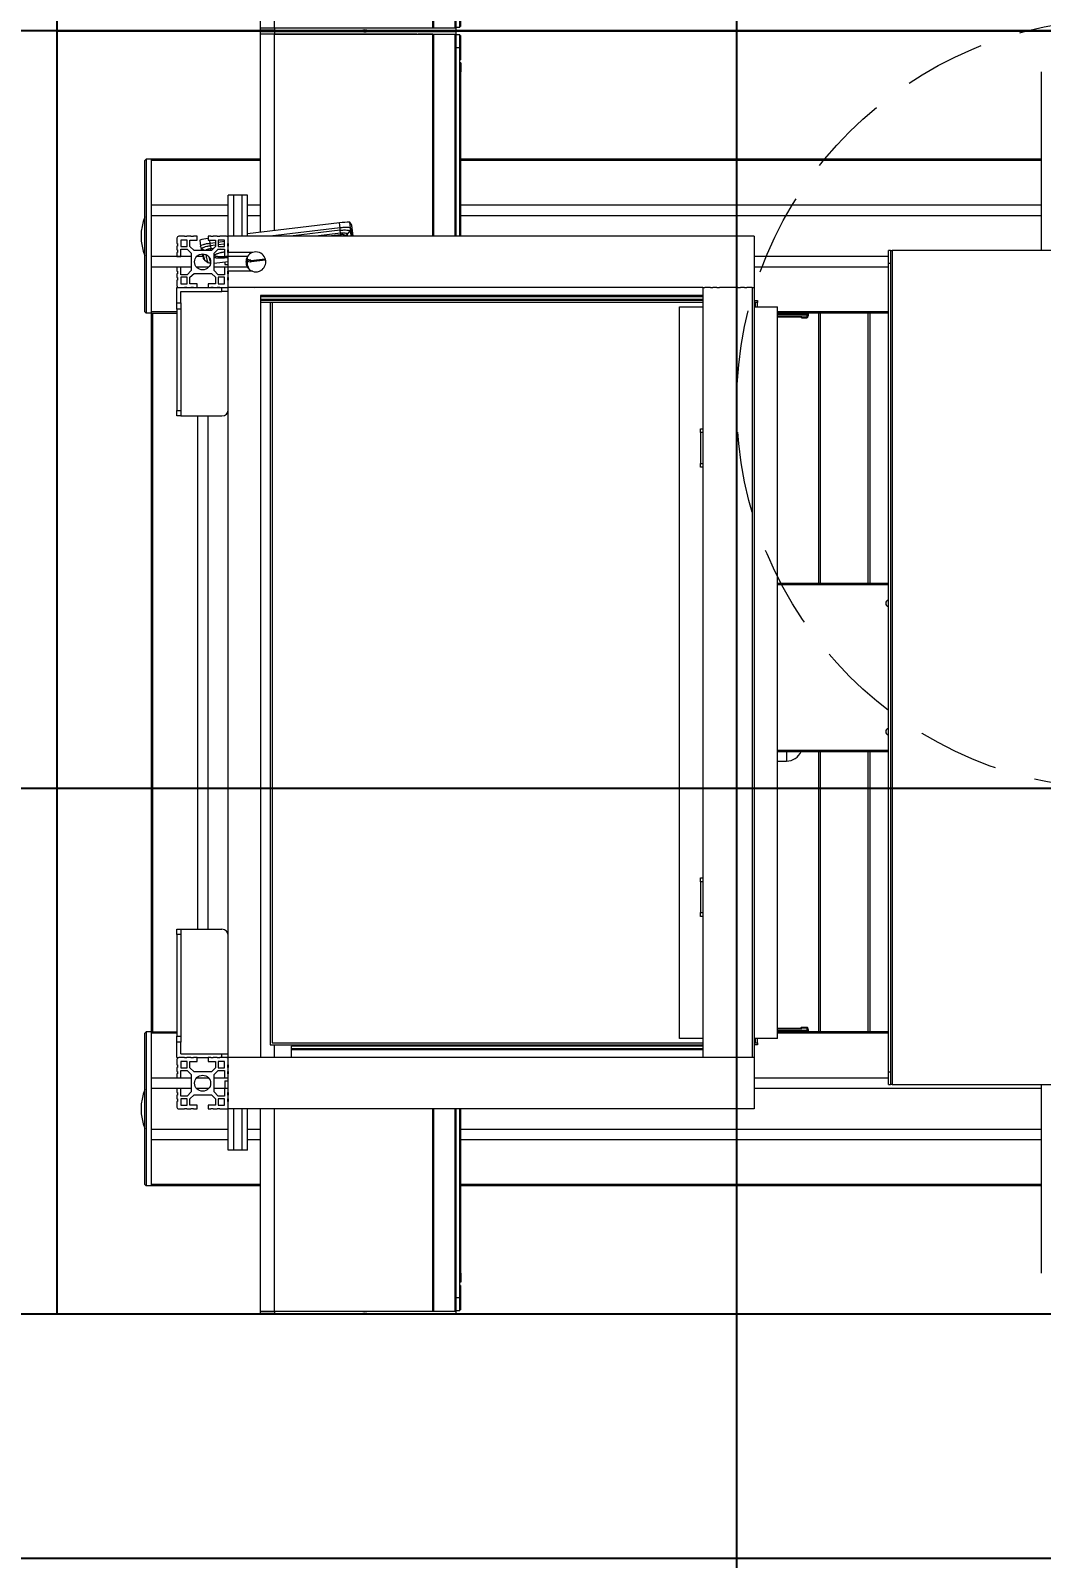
# Model space of a CAD drawing. Header units: centimetres. Extents: x 405564 to 502064, y 46284 to 60634.
# Drawn here: x 456884.7 to 456963.5, y 53602.5 to 53721.6 of the extents above; entities that cross this region are included whole.
import ezdxf
from ezdxf import colors
from ezdxf.entities.mleader import LeaderData, LeaderLine
from ezdxf.enums import TextEntityAlignment as Align
from ezdxf.math import Vec2, Vec3
from ezdxf.xclip import XClip

# ---------------------------------------------------------------- set-up
doc = ezdxf.new("R2010")
doc.units = ezdxf.units.CM
doc.header["$XCLIPFRAME"] = 0
doc.linetypes.add('3+1_3b$0$DASHED', pattern=[0.25, 0.125, -0.125])
doc.linetypes.add('HIDDEN', pattern=[9.525, 6.35, -3.175])
for name, color, linetype in [('---___EB_draft03_cihazlar', 8, 'Continuous'), ('0-KRCN-ASMATAVAN-130426', 8, 'Continuous'), ('AS_DUV', 8, 'Continuous'), ('AS_PYZ_BINA', 8, 'Continuous')]:
    doc.layers.add(name, color=color, linetype=linetype)
for name, color, linetype, lineweight in [('0-KRCN-AYDINLATMA-130426', 8, 'Continuous', 9), ('0-KRCN-MİMARİ-220526', 8, 'Continuous', 9), ('OL_Ic', 8, 'Continuous', 9)]:
    doc.layers.add(name, color=color, linetype=linetype, lineweight=lineweight)
doc.styles.add('2', font='arial.ttf', dxfattribs={"width": 0.9, "height": 200})
doc.styles.add('Normal_ITL', font='swissi.ttf')

# ---------------------------------------------------------------- blocks, each defined once
blk = doc.blocks.new('AST-OD-KD')
at = {"layer": '0-KRCN-AYDINLATMA-130426'}
for p, q in [((0, 5), (-4.33, -2.5)), ((4.33, -2.5), (0, 5)), ((4.33, -2.5), (-4.33, -2.5))]:
    blk.add_line(p, q, dxfattribs=at)
at = {"layer": '0-KRCN-AYDINLATMA-130426', "linetype": 'HIDDEN'}
blk.add_circle((0, 0), 30, dxfattribs=at)
at = {"layer": '0-KRCN-AYDINLATMA-130426'}
blk.add_circle((0, 0), 5, dxfattribs=at)
at = {"layer": '0-KRCN-AYDINLATMA-130426', "style": '2'}
blk.add_text('D', height=3.36, dxfattribs=at).set_placement((0, 0), align=Align.MIDDLE_CENTER)
blk = doc.blocks.new('G$C27E741DA')
at = {"layer": '0-KRCN-AYDINLATMA-130426'}
blk.add_blockref('AST-OD-KD', (18905.67, 6558.46), dxfattribs=at)
blk = doc.blocks.new('THTWorkStation1M')
at = {"layer": '---___EB_draft03_cihazlar', "linetype": 'Continuous', "lineweight": 15}
for p, q in [((273890.85, -40093.44), (273890.85, -40093.42)), ((273890.85, -40093.42), (273891.95, -40093.42)), ((273890.85, -40093.62), (273890.85, -40093.44)), ((273891.95, -40093.42), (273891.95, -40093.62)), ((273891.95, -40093.42), (273898.8, -40093.42)), ((273899.21, -40093.42), (273898.8, -40093.42)), ((273899.2, -40093.42), (273906.1, -40093.42)), ((273906.1, -40093.42), (273906.1, -40093.62)), ((273891.95, -40093.62), (273890.85, -40093.62)), ((273890.85, -40109.07), (273890.85, -40093.62)), ((273891.95, -40093.62), (273906.1, -40093.62)), ((273903.06, -40093.62), (273891.95, -40093.62)), ((273891.95, -40108.93), (273891.95, -40093.62)), ((273904.3, -40093.62), (273903.14, -40093.62)), ((273904.3, -40109.37), (273904.3, -40093.62)), ((273904.35, -40093.62), (273906, -40093.62)), ((273904.35, -40093.62), (273904.35, -40109.37)), ((273906, -40093.62), (273906, -40109.37)), ((273906.1, -40093.67), (273906.1, -40093.62)), ((273906.1, -40093.62), (273906.1, -40109.37)), ((273906.39, -40093.67), (273906.1, -40093.67)), ((273906.1, -40094.67), (273906.39, -40094.67)), ((273906.39, -40094.67), (273906.39, -40093.67)), ((273906.44, -40093.72), (273906.39, -40093.72)), ((273906.39, -40109.37), (273906.39, -40094.67)), ((273906.44, -40093.72), (273906.44, -40095.62)), ((273906.39, -40095.62), (273906.44, -40095.62)), ((273906.47, -40095.87), (273906.39, -40095.87)), ((273906.47, -40095.87), (273906.47, -40096.57)), ((273906.42, -40096.33), (273906.39, -40096.33)), ((273906.42, -40096.57), (273906.42, -40096.33)), ((273906.42, -40109.37), (273906.42, -40096.57)), ((273906.47, -40096.57), (273906.42, -40096.57)), ((273906.47, -40109.37), (273906.47, -40096.57)), ((273951.73, -40096.57), (273951.73, -40110.47)), ((273881.85, -40103.47), (273881.95, -40103.37)), ((273881.85, -40115.27), (273881.85, -40103.47)), ((273881.95, -40103.37), (273881.95, -40115.37)), ((273882.35, -40103.37), (273881.95, -40103.37)), ((273882.35, -40103.37), (273882.35, -40115.37)), ((273890.85, -40103.37), (273882.35, -40103.37)), ((273882.35, -40103.47), (273882.35, -40106.96)), ((273890.85, -40103.47), (273882.35, -40103.47)), ((273951.73, -40103.37), (273906.47, -40103.37)), ((273951.73, -40103.47), (273906.47, -40103.47)), ((273888.78, -40106.17), (273888.35, -40106.17)), ((273888.35, -40109.37), (273888.35, -40106.17)), ((273888.78, -40109.37), (273888.78, -40106.17)), ((273889.43, -40106.17), (273888.78, -40106.17)), ((273889.43, -40109.37), (273889.43, -40106.17)), ((273889.85, -40106.17), (273889.43, -40106.17)), ((273889.85, -40109.37), (273889.85, -40106.17)), ((273888.35, -40106.96), (273882.35, -40106.96)), ((273890.85, -40106.96), (273889.85, -40106.96)), ((273951.73, -40106.96), (273906.47, -40106.96)), ((273888.35, -40107.78), (273882.35, -40107.78)), ((273882.35, -40107.78), (273882.35, -40110.96)), ((273890.85, -40107.78), (273889.85, -40107.78)), ((273897.01, -40108.33), (273889.85, -40109.19)), ((273897.06, -40108.72), (273891.62, -40109.37)), ((273897.08, -40108.9), (273893.19, -40109.37)), ((273897.06, -40108.72), (273897.01, -40108.33)), ((273897.11, -40109.13), (273897.08, -40108.9)), ((273897.83, -40108.96), (273897.63, -40109.2)), ((273897.89, -40108.74), (273897.83, -40108.28)), ((273897.97, -40108.5), (273897.83, -40108.28)), ((273897.89, -40108.74), (273897.89, -40108.74)), ((273897.97, -40108.5), (273897.97, -40108.5)), ((273898.07, -40109.37), (273897.97, -40108.5)), ((273898.08, -40109.37), (273897.97, -40108.5)), ((273951.73, -40107.78), (273906.47, -40107.78)), ((273884.35, -40109.52), (273884.35, -40109.94)), ((273884.35, -40109.94), (273884.38, -40109.94)), ((273884.35, -40110.14), (273884.35, -40110.44)), ((273884.38, -40110.14), (273884.35, -40110.14)), ((273884.38, -40109.94), (273884.38, -40110.14)), ((273884.93, -40109.37), (273884.5, -40109.37)), ((273884.65, -40109.67), (273884.65, -40110.17)), ((273885.15, -40109.67), (273884.65, -40109.67)), ((273884.93, -40109.4), (273884.93, -40109.37)), ((273885.13, -40109.4), (273884.93, -40109.4)), ((273885.13, -40109.37), (273885.13, -40109.4)), ((273885.43, -40109.37), (273885.13, -40109.37)), ((273885.15, -40110.17), (273885.15, -40109.67)), ((273885.35, -40109.67), (273885.93, -40109.67)), ((273885.35, -40110.17), (273885.35, -40109.67)), ((273885.43, -40109.4), (273885.43, -40109.37)), ((273885.63, -40109.4), (273885.43, -40109.4)), ((273885.63, -40109.37), (273885.63, -40109.4)), ((273885.93, -40109.37), (273885.63, -40109.37)), ((273885.93, -40109.67), (273885.93, -40109.37)), ((273886.12, -40109.67), (273886.18, -40110.14)), ((273886.2, -40110.12), (273886.18, -40110.14)), ((273886.18, -40110.12), (273886.19, -40110.19)), ((273886.18, -40110.14), (273886.19, -40110.19)), ((273886.18, -40110.14), (273886.25, -40110.47)), ((273886.19, -40110.18), (273886.18, -40110.14)), ((273886.18, -40110.14), (273886.18, -40110.14)), ((273886.78, -40109.37), (273886.78, -40109.67)), ((273886.98, -40109.37), (273886.78, -40109.37)), ((273886.78, -40109.67), (273887.35, -40109.67)), ((273886.93, -40109.93), (273886.9, -40109.67)), ((273887.35, -40109.88), (273886.93, -40109.93)), ((273887.35, -40110.06), (273886.96, -40110.11)), ((273886.96, -40110.11), (273886.99, -40110.34)), ((273886.98, -40109.4), (273886.98, -40109.37)), ((273887.18, -40109.4), (273886.98, -40109.4)), ((273887.18, -40109.37), (273887.18, -40109.4)), ((273887.48, -40109.37), (273887.18, -40109.37)), ((273887.35, -40109.67), (273887.35, -40110.17)), ((273887.48, -40109.4), (273887.48, -40109.37)), ((273887.68, -40109.4), (273887.48, -40109.4)), ((273888.05, -40109.67), (273887.55, -40109.67)), ((273887.55, -40109.67), (273887.55, -40110.17)), ((273888.05, -40109.79), (273887.55, -40109.85)), ((273888.05, -40109.98), (273887.55, -40110.04)), ((273887.68, -40109.37), (273887.68, -40109.4)), ((273888.2, -40109.37), (273887.68, -40109.37)), ((273888.05, -40110.17), (273888.05, -40109.67)), ((273888.35, -40109.36), (273888.25, -40109.38)), ((273888.32, -40109.94), (273888.35, -40109.94)), ((273888.32, -40110.14), (273888.32, -40109.94)), ((273888.35, -40109.95), (273888.32, -40109.95)), ((273888.35, -40110.14), (273888.32, -40110.14)), ((273929.35, -40109.37), (273888.35, -40109.37)), ((273888.35, -40109.52), (273888.35, -40109.37)), ((273888.35, -40109.94), (273888.35, -40109.52)), ((273888.35, -40109.94), (273888.35, -40110.14)), ((273888.35, -40110.44), (273888.35, -40110.14)), ((273897.11, -40109.13), (273895.17, -40109.37)), ((273897.13, -40109.25), (273896.14, -40109.37)), ((273897.44, -40109.37), (273897.42, -40109.31)), ((273897.66, -40109.37), (273897.63, -40109.2)), ((273898.03, -40109.37), (273898.02, -40109.34)), ((273929.35, -40109.37), (273929.35, -40109.52)), ((273929.35, -40109.52), (273929.35, -40109.94)), ((273929.35, -40109.94), (273929.35, -40110.14)), ((273929.35, -40110.14), (273929.35, -40110.44)), ((273885.45, -40110.96), (273882.35, -40110.96)), ((273884.35, -40110.44), (273884.38, -40110.44)), ((273884.35, -40110.64), (273884.35, -40110.94)), ((273884.38, -40110.64), (273884.35, -40110.64)), ((273884.35, -40110.94), (273884.65, -40110.94)), ((273884.38, -40110.44), (273884.38, -40110.64)), ((273884.65, -40110.17), (273885.15, -40110.17)), ((273884.65, -40110.37), (273885.15, -40110.37)), ((273884.65, -40110.94), (273884.65, -40110.37)), ((273885.15, -40110.37), (273885.45, -40110.69)), ((273885.68, -40110.47), (273885.35, -40110.17)), ((273885.45, -40110.69), (273885.45, -40112.04)), ((273887.03, -40110.47), (273885.68, -40110.47)), ((273886.37, -40110.96), (273885.89, -40110.96)), ((273886.18, -40110.18), (273886.19, -40110.19)), ((273886.46, -40110.47), (273886.29, -40110.34)), ((273886.29, -40110.34), (273886.32, -40110.47)), ((273886.41, -40111.08), (273886.42, -40111.11)), ((273886.5, -40111.22), (273886.5, -40111.22)), ((273886.5, -40111.22), (273886.75, -40111.41)), ((273886.54, -40111.23), (273886.5, -40111.22)), ((273886.53, -40111.23), (273886.77, -40111.42)), ((273887.01, -40110.46), (273886.95, -40110.47)), ((273887.18, -40110.32), (273886.99, -40110.34)), ((273887.04, -40110.45), (273887.01, -40110.46)), ((273887.35, -40110.17), (273887.03, -40110.47)), ((273887.25, -40110.69), (273887.55, -40110.37)), ((273887.25, -40112.04), (273887.25, -40110.69)), ((273887.25, -40110.84), (273887.25, -40110.83)), ((273887.26, -40111.47), (273888.35, -40111.34)), ((273887.26, -40111.47), (273888.35, -40111.34)), ((273887.77, -40110.37), (273887.52, -40110.4)), ((273887.55, -40110.17), (273888.05, -40110.17)), ((273887.55, -40110.37), (273888.05, -40110.37)), ((273888.05, -40110.37), (273888.05, -40110.94)), ((273888.05, -40110.94), (273888.35, -40110.94)), ((273888.31, -40110.56), (273888.35, -40110.56)), ((273888.32, -40110.44), (273888.35, -40110.44)), ((273888.32, -40110.64), (273888.32, -40110.44)), ((273888.32, -40110.55), (273888.35, -40110.55)), ((273888.35, -40110.64), (273888.32, -40110.64)), ((273888.35, -40110.44), (273888.35, -40110.64)), ((273890.23, -40110.64), (273888.35, -40110.64)), ((273888.35, -40110.94), (273888.35, -40110.64)), ((273889.85, -40110.94), (273888.35, -40110.94)), ((273888.35, -40111.79), (273888.35, -40110.94)), ((273889.85, -40111.79), (273889.85, -40110.95)), ((273890.11, -40111.25), (273891.23, -40111.12)), ((273890.11, -40111.24), (273890.11, -40111.25)), ((273891.26, -40111.24), (273890.13, -40111.37)), ((273929.35, -40110.44), (273929.35, -40110.64)), ((273929.35, -40110.64), (273929.35, -40110.94)), ((273929.35, -40110.94), (273929.35, -40111.79)), ((273939.81, -40110.96), (273929.35, -40110.96)), ((273939.96, -40110.47), (273939.81, -40110.47)), ((273939.81, -40111.47), (273939.81, -40110.47)), ((273939.96, -40110.47), (273939.96, -40111.47)), ((273939.96, -40110.47), (273940.11, -40110.47)), ((273940.11, -40110.47), (273940.11, -40175.47)), ((273961.61, -40110.47), (273940.11, -40110.47)), ((273885.45, -40111.78), (273882.35, -40111.78)), ((273882.35, -40111.78), (273882.35, -40115.27)), ((273884.35, -40111.79), (273884.35, -40112.09)), ((273884.65, -40111.79), (273884.35, -40111.79)), ((273884.35, -40112.09), (273884.38, -40112.09)), ((273884.35, -40112.29), (273884.35, -40112.59)), ((273884.38, -40112.29), (273884.35, -40112.29)), ((273884.38, -40112.09), (273884.38, -40112.29)), ((273884.65, -40112.37), (273884.65, -40111.79)), ((273885.15, -40112.37), (273884.65, -40112.37)), ((273885.45, -40112.04), (273885.15, -40112.37)), ((273885.35, -40112.57), (273885.68, -40112.27)), ((273885.68, -40112.27), (273887.03, -40112.27)), ((273886.81, -40111.78), (273885.89, -40111.78)), ((273886.75, -40111.41), (273886.77, -40111.42)), ((273887.03, -40112.27), (273887.35, -40112.57)), ((273888.35, -40111.78), (273887.25, -40111.78)), ((273887.55, -40112.37), (273887.25, -40112.04)), ((273887.26, -40111.47), (273887.26, -40111.47)), ((273888.05, -40112.37), (273887.55, -40112.37)), ((273888.05, -40111.79), (273888.05, -40112.37)), ((273888.35, -40111.79), (273888.05, -40111.79)), ((273888.07, -40111.38), (273888.07, -40111.56)), ((273888.07, -40111.56), (273888.35, -40111.56)), ((273888.32, -40112.09), (273888.35, -40112.09)), ((273888.32, -40112.29), (273888.32, -40112.09)), ((273888.35, -40112.29), (273888.32, -40112.29)), ((273889.85, -40111.79), (273888.35, -40111.79)), ((273888.35, -40112.09), (273888.35, -40111.79)), ((273890.23, -40112.09), (273888.35, -40112.09)), ((273888.35, -40112.09), (273888.35, -40112.29)), ((273888.35, -40112.59), (273888.35, -40112.29)), ((273889.85, -40111.64), (273889.96, -40111.92)), ((273890.92, -40112.02), (273890.89, -40112.06)), ((273939.81, -40111.78), (273929.35, -40111.78)), ((273929.35, -40111.79), (273929.35, -40112.09)), ((273929.35, -40112.09), (273929.35, -40112.29)), ((273929.35, -40112.29), (273929.35, -40112.59)), ((273939.81, -40111.47), (273939.96, -40111.47)), ((273939.81, -40174.47), (273939.81, -40111.47)), ((273939.96, -40111.47), (273939.96, -40174.47)), ((273884.35, -40112.59), (273884.38, -40112.59)), ((273884.35, -40112.79), (273884.35, -40113.22)), ((273884.38, -40112.79), (273884.35, -40112.79)), ((273884.35, -40113.37), (273884.5, -40113.37)), ((273884.35, -40114.55), (273884.35, -40113.37)), ((273884.38, -40112.59), (273884.38, -40112.79)), ((273884.5, -40113.37), (273884.93, -40113.37)), ((273884.65, -40112.57), (273884.65, -40113.07)), ((273885.15, -40112.57), (273884.65, -40112.57)), ((273884.65, -40113.07), (273885.15, -40113.07)), ((273884.65, -40114.55), (273884.65, -40113.67)), ((273884.65, -40113.67), (273887.85, -40113.67)), ((273884.93, -40113.34), (273885.13, -40113.34)), ((273884.93, -40113.37), (273884.93, -40113.34)), ((273884.93, -40113.37), (273885.13, -40113.37)), ((273885.13, -40113.34), (273885.13, -40113.37)), ((273885.13, -40113.37), (273885.43, -40113.37)), ((273885.15, -40113.07), (273885.15, -40112.57)), ((273885.35, -40113.07), (273885.35, -40112.57)), ((273885.93, -40113.07), (273885.35, -40113.07)), ((273885.43, -40113.34), (273885.63, -40113.34)), ((273885.43, -40113.37), (273885.43, -40113.34)), ((273885.43, -40113.37), (273885.63, -40113.37)), ((273885.63, -40113.34), (273885.63, -40113.37)), ((273885.63, -40113.37), (273885.93, -40113.37)), ((273885.93, -40113.37), (273885.93, -40113.07)), ((273885.93, -40113.37), (273886.78, -40113.37)), ((273886.78, -40113.07), (273886.78, -40113.37)), ((273887.35, -40113.07), (273886.78, -40113.07)), ((273886.78, -40113.37), (273886.98, -40113.37)), ((273886.98, -40113.34), (273887.18, -40113.34)), ((273886.98, -40113.37), (273886.98, -40113.34)), ((273886.98, -40113.37), (273887.18, -40113.37)), ((273887.18, -40113.34), (273887.18, -40113.37)), ((273887.18, -40113.37), (273887.48, -40113.37)), ((273887.35, -40112.57), (273887.35, -40113.07)), ((273887.48, -40113.34), (273887.68, -40113.34)), ((273887.48, -40113.37), (273887.48, -40113.34)), ((273887.48, -40113.37), (273887.68, -40113.37)), ((273887.55, -40112.57), (273887.55, -40113.07)), ((273888.05, -40112.57), (273887.55, -40112.57)), ((273887.55, -40113.07), (273888.05, -40113.07)), ((273887.68, -40113.34), (273887.68, -40113.37)), ((273887.68, -40113.37), (273888.2, -40113.37)), ((273887.85, -40113.67), (273887.85, -40113.37)), ((273888.35, -40113.67), (273887.85, -40113.67)), ((273888.05, -40113.07), (273888.05, -40112.57)), ((273888.2, -40113.37), (273888.35, -40113.37)), ((273888.32, -40112.59), (273888.35, -40112.59)), ((273888.32, -40112.79), (273888.32, -40112.59)), ((273888.35, -40112.79), (273888.32, -40112.79)), ((273888.35, -40112.59), (273888.35, -40112.79)), ((273888.35, -40113.22), (273888.35, -40112.79)), ((273888.35, -40113.37), (273888.35, -40113.22)), ((273925.35, -40113.37), (273888.35, -40113.37)), ((273888.35, -40173.37), (273888.35, -40113.37)), ((273890.38, -40113.37), (273890.39, -40113.38)), ((273925.35, -40113.37), (273925.35, -40173.37)), ((273925.35, -40113.37), (273925.5, -40113.37)), ((273925.93, -40113.37), (273925.5, -40113.37)), ((273925.93, -40113.37), (273926.13, -40113.37)), ((273926.43, -40113.37), (273926.13, -40113.37)), ((273926.43, -40113.37), (273926.63, -40113.37)), ((273926.93, -40113.37), (273926.63, -40113.37)), ((273927.78, -40113.37), (273926.93, -40113.37)), ((273928.08, -40113.37), (273927.78, -40113.37)), ((273928.08, -40113.37), (273928.28, -40113.37)), ((273928.58, -40113.37), (273928.28, -40113.37)), ((273928.58, -40113.37), (273928.78, -40113.37)), ((273929.2, -40113.37), (273928.78, -40113.37)), ((273929.2, -40113.37), (273929.2, -40173.37)), ((273929.2, -40113.37), (273929.35, -40113.37)), ((273929.35, -40112.59), (273929.35, -40112.79)), ((273929.35, -40112.79), (273929.35, -40113.22)), ((273929.35, -40113.22), (273929.35, -40113.37)), ((273929.35, -40113.37), (273929.35, -40173.37)), ((273884.35, -40114.55), (273884.65, -40114.55)), ((273884.35, -40115.04), (273884.35, -40114.55)), ((273884.65, -40114.55), (273884.65, -40115.04)), ((273925.35, -40113.99), (273890.85, -40113.99)), ((273925.35, -40114.08), (273890.85, -40114.08)), ((273890.85, -40114.27), (273925.35, -40114.27)), ((273890.85, -40114.3), (273925.35, -40114.3)), ((273890.85, -40114.32), (273925.35, -40114.32)), ((273925.35, -40114.37), (273890.85, -40114.37)), ((273925.35, -40114.52), (273890.85, -40114.52)), ((273891.61, -40114.52), (273891.61, -40172.37)), ((273891.76, -40114.52), (273891.76, -40172.22)), ((273903.06, -40114.37), (273903.06, -40114.32)), ((273903.1, -40114.37), (273903.1, -40114.32)), ((273903.14, -40114.37), (273903.14, -40114.32)), ((273904.3, -40114.37), (273904.3, -40114.32)), ((273904.35, -40114.32), (273904.35, -40114.37)), ((273906, -40114.32), (273906, -40114.37)), ((273906.1, -40114.32), (273906.1, -40114.37)), ((273906.39, -40114.37), (273906.39, -40114.32)), ((273906.42, -40114.37), (273906.42, -40114.32)), ((273906.47, -40114.37), (273906.47, -40114.32)), ((273923.53, -40171.87), (273923.53, -40114.87)), ((273923.53, -40114.87), (273925.35, -40114.87)), ((273929.35, -40114.37), (273929.61, -40114.37)), ((273929.61, -40114.52), (273929.35, -40114.52)), ((273929.35, -40114.87), (273931.17, -40114.87)), ((273929.46, -40114.87), (273929.46, -40114.52)), ((273929.61, -40114.37), (273929.61, -40114.52)), ((273929.61, -40114.87), (273929.61, -40114.52)), ((273931.17, -40171.87), (273931.17, -40114.87)), ((273881.95, -40115.37), (273881.85, -40115.27)), ((273882.35, -40115.37), (273881.95, -40115.37)), ((273884.35, -40115.27), (273882.35, -40115.27)), ((273882.35, -40115.37), (273882.35, -40171.37)), ((273882.35, -40115.37), (273882.45, -40115.37)), ((273882.45, -40115.37), (273882.45, -40171.37)), ((273882.45, -40115.37), (273884.35, -40115.37)), ((273884.65, -40115.04), (273884.35, -40115.04)), ((273884.35, -40115.04), (273884.35, -40122.95)), ((273884.65, -40115.04), (273884.65, -40122.95)), ((273939.81, -40115.27), (273931.17, -40115.27)), ((273939.81, -40115.37), (273931.17, -40115.37)), ((273931.17, -40115.39), (273933.55, -40115.39)), ((273931.17, -40115.49), (273933.45, -40115.49)), ((273933.05, -40115.64), (273931.17, -40115.64)), ((273931.17, -40115.64), (273933.04, -40115.64)), ((273933.05, -40115.66), (273933.05, -40115.64)), ((273933.05, -40115.66), (273933.45, -40115.66)), ((273933.05, -40115.72), (273933.05, -40115.66)), ((273933.05, -40115.72), (273933.05, -40115.72)), ((273933.05, -40115.72), (273933.45, -40115.72)), ((273933.45, -40115.49), (273933.45, -40115.66)), ((273933.45, -40115.66), (273933.45, -40115.72)), ((273933.55, -40115.37), (273933.55, -40115.38)), ((273933.55, -40115.38), (273933.55, -40115.56)), ((273934.35, -40115.37), (273934.35, -40136.42)), ((273934.5, -40115.37), (273934.5, -40136.42)), ((273938.2, -40115.37), (273938.2, -40136.42)), ((273938.35, -40115.37), (273938.35, -40136.42)), ((273884.35, -40122.95), (273884.65, -40122.95)), ((273884.35, -40123.37), (273884.35, -40122.95)), ((273884.65, -40122.95), (273884.65, -40123.37)), ((273884.65, -40123.37), (273884.35, -40123.37)), ((273884.65, -40123.37), (273887.85, -40123.37)), ((273885.94, -40123.37), (273885.94, -40163.37)), ((273886.76, -40123.37), (273886.76, -40163.37)), ((273925.15, -40124.37), (273925.35, -40124.37)), ((273925.15, -40124.67), (273925.15, -40124.37)), ((273925.15, -40124.67), (273925.15, -40127.07)), ((273925.35, -40124.67), (273925.15, -40124.67)), ((273925.15, -40127.07), (273925.35, -40127.07)), ((273925.15, -40127.37), (273925.15, -40127.07)), ((273925.35, -40127.37), (273925.15, -40127.37)), ((273939.81, -40136.42), (273931.17, -40136.42)), ((273939.81, -40136.52), (273931.17, -40136.52)), ((273931.17, -40149.42), (273939.81, -40149.42)), ((273931.17, -40149.52), (273939.81, -40149.52)), ((273931.17, -40150.27), (273931.86, -40150.27)), ((273931.86, -40149.52), (273931.86, -40150.27)), ((273934.35, -40149.52), (273934.35, -40171.37)), ((273934.5, -40149.52), (273934.5, -40171.37)), ((273938.2, -40149.52), (273938.2, -40171.37)), ((273938.35, -40149.52), (273938.35, -40171.37)), ((273925.15, -40159.37), (273925.35, -40159.37)), ((273925.15, -40159.67), (273925.15, -40159.37)), ((273925.35, -40159.67), (273925.15, -40159.67)), ((273925.15, -40159.67), (273925.15, -40162.07)), ((273925.15, -40162.07), (273925.35, -40162.07)), ((273925.15, -40162.37), (273925.15, -40162.07)), ((273925.35, -40162.37), (273925.15, -40162.37)), ((273884.35, -40163.37), (273884.65, -40163.37)), ((273884.35, -40163.79), (273884.35, -40163.37)), ((273884.65, -40163.37), (273884.65, -40163.79)), ((273884.65, -40163.37), (273887.85, -40163.37)), ((273884.65, -40163.79), (273884.35, -40163.79)), ((273884.35, -40163.79), (273884.35, -40171.69)), ((273884.65, -40163.79), (273884.65, -40171.69)), ((273881.85, -40171.47), (273881.95, -40171.37)), ((273881.85, -40183.27), (273881.85, -40171.47)), ((273881.95, -40171.37), (273881.95, -40183.37)), ((273882.35, -40171.37), (273881.95, -40171.37)), ((273882.35, -40171.37), (273882.45, -40171.37)), ((273882.35, -40171.37), (273882.35, -40183.37)), ((273882.35, -40171.47), (273882.35, -40174.96)), ((273884.35, -40171.47), (273882.35, -40171.47)), ((273882.45, -40171.37), (273884.35, -40171.37)), ((273884.35, -40172.18), (273884.35, -40171.69)), ((273884.35, -40171.69), (273884.65, -40171.69)), ((273884.65, -40171.69), (273884.65, -40172.18)), ((273925.35, -40171.87), (273923.53, -40171.87)), ((273931.17, -40171.87), (273929.35, -40171.87)), ((273929.46, -40172.22), (273929.46, -40171.87)), ((273929.61, -40172.22), (273929.61, -40171.87)), ((273931.17, -40171.09), (273933.05, -40171.09)), ((273933.04, -40171.09), (273931.17, -40171.09)), ((273933.45, -40171.25), (273931.17, -40171.25)), ((273933.55, -40171.35), (273931.17, -40171.35)), ((273939.81, -40171.37), (273931.17, -40171.37)), ((273939.81, -40171.47), (273931.17, -40171.47)), ((273933.05, -40171.07), (273933.05, -40171.02)), ((273933.45, -40171.02), (273933.05, -40171.02)), ((273933.05, -40171.09), (273933.05, -40171.07)), ((273933.45, -40171.07), (273933.05, -40171.07)), ((273933.45, -40171.02), (273933.45, -40171.02)), ((273933.45, -40171.02), (273933.45, -40171.07)), ((273933.45, -40171.07), (273933.45, -40171.25)), ((273933.55, -40171.17), (273933.55, -40171.36)), ((273933.55, -40171.37), (273933.55, -40171.36)), ((273884.65, -40172.18), (273884.35, -40172.18)), ((273884.35, -40173.37), (273884.35, -40172.18)), ((273884.65, -40173.07), (273884.65, -40172.18)), ((273884.65, -40173.07), (273887.85, -40173.07)), ((273887.85, -40173.37), (273887.85, -40173.07)), ((273887.85, -40173.07), (273888.35, -40173.07)), ((273891.61, -40172.37), (273925.35, -40172.37)), ((273891.76, -40172.22), (273925.35, -40172.22)), ((273891.95, -40173.37), (273891.95, -40172.37)), ((273925.35, -40172.47), (273893.29, -40172.47)), ((273893.29, -40172.65), (273893.29, -40172.47)), ((273893.29, -40172.75), (273893.29, -40172.65)), ((273893.29, -40172.65), (273925.35, -40172.65)), ((273893.29, -40173.37), (273893.29, -40172.75)), ((273893.29, -40172.75), (273925.35, -40172.75)), ((273925.35, -40172.41), (273893.55, -40172.41)), ((273893.55, -40172.43), (273893.55, -40172.41)), ((273893.55, -40172.43), (273893.55, -40172.47)), ((273925.35, -40172.43), (273893.55, -40172.43)), ((273903.06, -40172.41), (273903.06, -40172.37)), ((273903.1, -40172.41), (273903.1, -40172.37)), ((273903.14, -40172.41), (273903.14, -40172.37)), ((273904.3, -40172.41), (273904.3, -40172.37)), ((273904.35, -40172.37), (273904.35, -40172.41)), ((273906, -40172.37), (273906, -40172.41)), ((273906.1, -40172.37), (273906.1, -40172.41)), ((273906.39, -40172.41), (273906.39, -40172.37)), ((273906.42, -40172.41), (273906.42, -40172.37)), ((273906.47, -40172.41), (273906.47, -40172.37)), ((273929.35, -40172.22), (273929.61, -40172.22)), ((273929.61, -40172.37), (273929.35, -40172.37)), ((273929.61, -40172.22), (273929.61, -40172.37)), ((273884.35, -40173.37), (273884.5, -40173.37)), ((273884.35, -40173.52), (273884.35, -40173.94)), ((273884.35, -40173.94), (273884.38, -40173.94)), ((273884.35, -40174.14), (273884.35, -40174.44)), ((273884.38, -40174.14), (273884.35, -40174.14)), ((273884.35, -40174.44), (273884.38, -40174.44)), ((273884.38, -40173.94), (273884.38, -40174.14)), ((273884.38, -40174.44), (273884.38, -40174.64)), ((273884.93, -40173.37), (273884.5, -40173.37)), ((273884.65, -40173.67), (273884.65, -40174.17)), ((273885.15, -40173.67), (273884.65, -40173.67)), ((273884.65, -40174.17), (273885.15, -40174.17)), ((273884.65, -40174.94), (273884.65, -40174.37)), ((273884.65, -40174.37), (273885.15, -40174.37)), ((273884.93, -40173.4), (273884.93, -40173.37)), ((273884.93, -40173.37), (273885.13, -40173.37)), ((273885.13, -40173.4), (273884.93, -40173.4)), ((273885.43, -40173.37), (273885.13, -40173.37)), ((273885.13, -40173.37), (273885.13, -40173.4)), ((273885.15, -40174.17), (273885.15, -40173.67)), ((273885.15, -40174.37), (273885.45, -40174.69)), ((273885.35, -40174.17), (273885.35, -40173.67)), ((273885.35, -40173.67), (273885.93, -40173.67)), ((273885.68, -40174.47), (273885.35, -40174.17)), ((273885.43, -40173.4), (273885.43, -40173.37)), ((273885.43, -40173.37), (273885.63, -40173.37)), ((273885.63, -40173.4), (273885.43, -40173.4)), ((273885.63, -40173.37), (273885.63, -40173.4)), ((273885.93, -40173.37), (273885.63, -40173.37)), ((273885.93, -40173.67), (273885.93, -40173.37)), ((273885.93, -40173.37), (273886.78, -40173.37)), ((273886.78, -40173.37), (273886.78, -40173.67)), ((273886.98, -40173.37), (273886.78, -40173.37)), ((273886.78, -40173.67), (273887.35, -40173.67)), ((273886.98, -40173.4), (273886.98, -40173.37)), ((273886.98, -40173.37), (273887.18, -40173.37)), ((273887.18, -40173.4), (273886.98, -40173.4)), ((273887.35, -40174.17), (273887.03, -40174.47)), ((273887.18, -40173.37), (273887.18, -40173.4)), ((273887.48, -40173.37), (273887.18, -40173.37)), ((273887.25, -40174.69), (273887.55, -40174.37)), ((273887.35, -40173.67), (273887.35, -40174.17)), ((273887.48, -40173.4), (273887.48, -40173.37)), ((273887.48, -40173.37), (273887.68, -40173.37)), ((273887.68, -40173.4), (273887.48, -40173.4)), ((273888.05, -40173.67), (273887.55, -40173.67)), ((273887.55, -40173.67), (273887.55, -40174.17)), ((273887.55, -40174.17), (273888.05, -40174.17)), ((273887.55, -40174.37), (273888.05, -40174.37)), ((273887.68, -40173.37), (273887.68, -40173.4)), ((273888.2, -40173.37), (273887.68, -40173.37)), ((273888.05, -40174.17), (273888.05, -40173.67)), ((273888.05, -40174.37), (273888.05, -40174.94)), ((273888.35, -40173.37), (273888.2, -40173.37)), ((273888.32, -40173.94), (273888.35, -40173.94)), ((273888.32, -40174.14), (273888.32, -40173.94)), ((273888.35, -40174.14), (273888.32, -40174.14)), ((273888.32, -40174.44), (273888.35, -40174.44)), ((273888.32, -40174.64), (273888.32, -40174.44)), ((273925.35, -40173.37), (273888.35, -40173.37)), ((273888.35, -40173.52), (273888.35, -40173.37)), ((273888.35, -40173.94), (273888.35, -40173.52)), ((273888.35, -40173.94), (273888.35, -40174.14)), ((273888.35, -40174.44), (273888.35, -40174.14)), ((273888.35, -40174.44), (273888.35, -40174.64)), ((273925.5, -40173.37), (273925.35, -40173.37)), ((273925.93, -40173.37), (273925.5, -40173.37)), ((273926.13, -40173.37), (273925.93, -40173.37)), ((273926.43, -40173.37), (273926.13, -40173.37)), ((273926.63, -40173.37), (273926.43, -40173.37)), ((273926.93, -40173.37), (273926.63, -40173.37)), ((273927.78, -40173.37), (273926.93, -40173.37)), ((273928.08, -40173.37), (273927.78, -40173.37)), ((273928.28, -40173.37), (273928.08, -40173.37)), ((273928.58, -40173.37), (273928.28, -40173.37)), ((273928.78, -40173.37), (273928.58, -40173.37)), ((273929.2, -40173.37), (273928.78, -40173.37)), ((273929.35, -40173.37), (273929.2, -40173.37)), ((273929.35, -40173.37), (273929.35, -40173.52)), ((273929.35, -40173.52), (273929.35, -40173.94)), ((273929.35, -40173.94), (273929.35, -40174.14)), ((273929.35, -40174.14), (273929.35, -40174.44)), ((273929.35, -40174.44), (273929.35, -40174.64)), ((273885.45, -40174.96), (273882.35, -40174.96)), ((273884.35, -40174.64), (273884.35, -40174.94)), ((273884.38, -40174.64), (273884.35, -40174.64)), ((273884.35, -40174.94), (273884.65, -40174.94)), ((273885.45, -40174.69), (273885.45, -40176.04)), ((273887.03, -40174.47), (273885.68, -40174.47)), ((273886.81, -40174.96), (273885.89, -40174.96)), ((273887.25, -40176.04), (273887.25, -40174.69)), ((273888.35, -40174.96), (273887.25, -40174.96)), ((273888.05, -40174.94), (273888.35, -40174.94)), ((273888.07, -40175.18), (273888.35, -40175.18)), ((273888.07, -40175.18), (273888.07, -40175.79)), ((273888.35, -40174.64), (273888.32, -40174.64)), ((273888.35, -40174.94), (273888.35, -40174.64)), ((273888.35, -40175.79), (273888.35, -40174.94)), ((273929.35, -40174.64), (273929.35, -40174.94)), ((273929.35, -40174.94), (273929.35, -40175.79)), ((273939.81, -40174.96), (273929.35, -40174.96)), ((273939.81, -40174.47), (273939.96, -40174.47)), ((273939.81, -40175.47), (273939.81, -40174.47)), ((273939.81, -40175.47), (273939.96, -40175.47)), ((273939.96, -40174.47), (273939.96, -40175.47)), ((273940.11, -40175.47), (273939.96, -40175.47)), ((273940.11, -40175.47), (273961.61, -40175.47)), ((273951.73, -40175.47), (273951.73, -40190.17)), ((273885.45, -40175.78), (273882.35, -40175.78)), ((273882.35, -40175.78), (273882.35, -40178.96)), ((273884.65, -40175.79), (273884.35, -40175.79)), ((273884.35, -40175.79), (273884.35, -40176.09)), ((273884.35, -40176.09), (273884.38, -40176.09)), ((273884.35, -40176.29), (273884.35, -40176.59)), ((273884.38, -40176.29), (273884.35, -40176.29)), ((273884.35, -40176.59), (273884.38, -40176.59)), ((273884.35, -40176.79), (273884.35, -40177.22)), ((273884.38, -40176.79), (273884.35, -40176.79)), ((273884.38, -40176.09), (273884.38, -40176.29)), ((273884.38, -40176.59), (273884.38, -40176.79)), ((273884.65, -40176.37), (273884.65, -40175.79)), ((273885.15, -40176.37), (273884.65, -40176.37)), ((273884.65, -40176.57), (273884.65, -40177.07)), ((273885.15, -40176.57), (273884.65, -40176.57)), ((273885.45, -40176.04), (273885.15, -40176.37)), ((273885.15, -40177.07), (273885.15, -40176.57)), ((273885.35, -40176.57), (273885.68, -40176.27)), ((273885.35, -40177.07), (273885.35, -40176.57)), ((273885.68, -40176.27), (273887.03, -40176.27)), ((273886.81, -40175.78), (273885.89, -40175.78)), ((273887.03, -40176.27), (273887.35, -40176.57)), ((273888.07, -40175.78), (273887.25, -40175.78)), ((273887.55, -40176.37), (273887.25, -40176.04)), ((273887.35, -40176.57), (273887.35, -40177.07)), ((273888.05, -40176.37), (273887.55, -40176.37)), ((273887.55, -40176.57), (273887.55, -40177.07)), ((273888.05, -40176.57), (273887.55, -40176.57)), ((273888.05, -40175.79), (273888.05, -40176.37)), ((273888.35, -40175.79), (273888.05, -40175.79)), ((273888.05, -40177.07), (273888.05, -40176.57)), ((273888.32, -40176.09), (273888.35, -40176.09)), ((273888.32, -40176.29), (273888.32, -40176.09)), ((273888.35, -40176.29), (273888.32, -40176.29)), ((273888.32, -40176.59), (273888.35, -40176.59)), ((273888.32, -40176.79), (273888.32, -40176.59)), ((273888.35, -40176.79), (273888.32, -40176.79)), ((273888.35, -40176.09), (273888.35, -40175.79)), ((273888.35, -40176.09), (273888.35, -40176.29)), ((273888.35, -40176.59), (273888.35, -40176.29)), ((273888.35, -40176.59), (273888.35, -40176.79)), ((273888.35, -40177.22), (273888.35, -40176.79)), ((273951.73, -40175.78), (273929.35, -40175.78)), ((273929.35, -40175.79), (273929.35, -40176.09)), ((273929.35, -40176.09), (273929.35, -40176.29)), ((273929.35, -40176.29), (273929.35, -40176.59)), ((273929.35, -40176.59), (273929.35, -40176.79)), ((273929.35, -40176.79), (273929.35, -40177.22)), ((273884.5, -40177.37), (273884.93, -40177.37)), ((273884.65, -40177.07), (273885.15, -40177.07)), ((273884.93, -40177.34), (273885.13, -40177.34)), ((273884.93, -40177.37), (273884.93, -40177.34)), ((273885.13, -40177.34), (273885.13, -40177.37)), ((273885.13, -40177.37), (273885.43, -40177.37)), ((273885.93, -40177.07), (273885.35, -40177.07)), ((273885.43, -40177.34), (273885.63, -40177.34)), ((273885.43, -40177.37), (273885.43, -40177.34)), ((273885.63, -40177.34), (273885.63, -40177.37)), ((273885.63, -40177.37), (273885.93, -40177.37)), ((273885.93, -40177.37), (273885.93, -40177.07)), ((273886.78, -40177.07), (273886.78, -40177.37)), ((273887.35, -40177.07), (273886.78, -40177.07)), ((273886.78, -40177.37), (273886.98, -40177.37)), ((273886.98, -40177.34), (273887.18, -40177.34)), ((273886.98, -40177.37), (273886.98, -40177.34)), ((273887.18, -40177.34), (273887.18, -40177.37)), ((273887.18, -40177.37), (273887.48, -40177.37)), ((273887.48, -40177.34), (273887.68, -40177.34)), ((273887.48, -40177.37), (273887.48, -40177.34)), ((273887.55, -40177.07), (273888.05, -40177.07)), ((273887.68, -40177.34), (273887.68, -40177.37)), ((273887.68, -40177.37), (273888.2, -40177.37)), ((273888.35, -40177.37), (273888.35, -40177.22)), ((273888.35, -40180.57), (273888.35, -40177.37)), ((273929.35, -40177.37), (273888.35, -40177.37)), ((273888.78, -40180.57), (273888.78, -40177.37)), ((273889.43, -40180.57), (273889.43, -40177.37)), ((273889.85, -40180.57), (273889.85, -40177.37)), ((273890.85, -40193.12), (273890.85, -40177.37)), ((273891.95, -40193.12), (273891.95, -40177.37)), ((273904.3, -40193.12), (273904.3, -40177.37)), ((273904.35, -40177.37), (273904.35, -40193.12)), ((273906, -40177.37), (273906, -40193.12)), ((273906.1, -40177.37), (273906.1, -40193.12)), ((273906.39, -40192.07), (273906.39, -40177.37)), ((273906.42, -40190.17), (273906.42, -40177.37)), ((273906.47, -40190.17), (273906.47, -40177.37)), ((273929.35, -40177.22), (273929.35, -40177.37)), ((273888.35, -40178.96), (273882.35, -40178.96)), ((273890.85, -40178.96), (273889.85, -40178.96)), ((273951.73, -40178.96), (273906.47, -40178.96)), ((273888.35, -40179.78), (273882.35, -40179.78)), ((273882.35, -40179.78), (273882.35, -40183.27)), ((273890.85, -40179.78), (273889.85, -40179.78)), ((273951.73, -40179.78), (273906.47, -40179.78)), ((273888.78, -40180.57), (273888.35, -40180.57)), ((273889.43, -40180.57), (273888.78, -40180.57)), ((273889.85, -40180.57), (273889.43, -40180.57)), ((273881.95, -40183.37), (273881.85, -40183.27)), ((273882.35, -40183.37), (273881.95, -40183.37)), ((273890.85, -40183.27), (273882.35, -40183.27)), ((273890.85, -40183.37), (273882.35, -40183.37)), ((273951.73, -40183.27), (273906.47, -40183.27)), ((273951.73, -40183.37), (273906.47, -40183.37)), ((273906.39, -40190.4), (273906.42, -40190.4)), ((273906.47, -40190.87), (273906.39, -40190.87)), ((273906.42, -40190.4), (273906.42, -40190.17)), ((273906.47, -40190.17), (273906.42, -40190.17)), ((273906.47, -40190.17), (273906.47, -40190.87)), ((273906.1, -40192.07), (273906.39, -40192.07)), ((273906.44, -40191.12), (273906.39, -40191.12)), ((273906.39, -40193.07), (273906.39, -40192.07)), ((273906.44, -40191.12), (273906.44, -40191.25)), ((273906.44, -40191.25), (273906.44, -40193.02)), ((273890.85, -40193.3), (273890.85, -40193.12)), ((273890.85, -40193.12), (273891.95, -40193.12)), ((273890.85, -40193.32), (273890.85, -40193.3)), ((273891.95, -40193.32), (273890.85, -40193.32)), ((273891.95, -40193.12), (273891.95, -40193.32)), ((273891.95, -40193.12), (273906.1, -40193.12)), ((273891.95, -40193.12), (273903.06, -40193.12)), ((273891.95, -40193.32), (273898.8, -40193.32)), ((273898.8, -40193.32), (273899.2, -40193.32)), ((273899.2, -40193.32), (273906.1, -40193.32)), ((273903.14, -40193.12), (273904.3, -40193.12)), ((273904.35, -40193.12), (273906, -40193.12)), ((273906.1, -40193.12), (273906.1, -40193.07)), ((273906.1, -40193.07), (273906.39, -40193.07)), ((273906.1, -40193.12), (273906.1, -40193.32)), ((273906.39, -40193.02), (273906.44, -40193.02))]:
    blk.add_line(p, q, dxfattribs=at)
at = {"layer": '---___EB_draft03_cihazlar', "color": 1, "linetype": '3+1_3b$0$DASHED', "ltscale": 150}
blk.add_lwpolyline([(273800, -40093.37), (274070, -40093.37), (274070, -40193.37), (273800, -40193.37), (273800, -40093.37)], dxfattribs=at)
at = {"layer": '---___EB_draft03_cihazlar', "color": 1}
blk.add_lwpolyline([(273875, -40093.37), (273995, -40093.37), (273995, -40193.37), (273875, -40193.37), (273875, -40093.37)], dxfattribs=at)
at = {"layer": '---___EB_draft03_cihazlar', "linetype": 'Continuous', "lineweight": 15, "flags": 128}
blk.add_lwpolyline([(273897.82, -40108.96), (273897.82, -40108.96), (273897.82, -40108.96), (273897.82, -40108.96), (273897.82, -40108.96), (273897.82, -40108.96), (273897.82, -40108.96), (273897.82, -40108.96), (273897.83, -40108.96)], dxfattribs=at)
at = {"layer": '---___EB_draft03_cihazlar', "linetype": 'Continuous', "lineweight": 0}
blk.add_lwpolyline([(273890.85, -40113.99), (273890.85, -40173.37)], dxfattribs=at)
at = {"layer": '---___EB_draft03_cihazlar', "linetype": 'Continuous', "lineweight": 15}
for centre in [(273886.35, -40111.37), (273886.35, -40175.37)]:
    blk.add_circle(centre, 0.625, dxfattribs=at)
for centre, radius, start, end in [((273885.55, -40109.37), 4, 157.6684, 202.3316), ((273897.68, -40112.24), 3.96, 87.7391, 99.6393), ((273914.48, -40105.54), 17, 191.5969, 192.9997), ((273884.5, -40109.52), 0.15, 90, 180), ((273887.01, -40112.62), 3.08, 94.3118, 106.7318), ((273888.2, -40109.52), 0.15, 0, 90), ((273886.69, -40110.98), 0.296, 198.8481, 231.9365), ((273890.5, -40111.37), 0.775, 147.0041, 212.9959), ((273890.5, -40111.37), 0.775, 110.6935, 146.7436), ((273890.5, -40111.37), 0.775, 69.3065, 110.6935), ((273890.5, -40111.37), 0.775, 33.2564, 69.3065), ((273890.5, -40111.37), 0.775, 327.4731, 33.2564), ((273890.5, -40111.37), 0.775, 213.2564, 249.3065), ((273890.5, -40111.37), 0.775, 249.3065, 290.6935), ((273890.5, -40111.37), 0.775, 290.6935, 326.7436), ((273884.5, -40113.22), 0.15, 180, 270), ((273888.2, -40113.22), 0.15, 270, 0), ((273933.05, -40115.56), 0.1, 229.1427, 270.0167), ((273933.45, -40115.56), 0.0997, 269.8323, 359.8346), ((273887.85, -40122.87), 0.5, 270, 0), ((273939.85, -40137.97), 0.25, 100.2323, 259.7677), ((273939.85, -40147.97), 0.25, 100.2323, 259.7677), ((273931.86, -40149.02), 1.25, 270, 336.4218), ((273887.85, -40163.87), 0.5, 0, 90), ((273933.05, -40171.17), 0.1, 89.9837, 130.8546), ((273933.45, -40171.17), 0.0997, 0.1645, 90.1694), ((273884.5, -40173.52), 0.15, 90, 180), ((273888.2, -40173.52), 0.15, 0, 90), ((273885.55, -40177.37), 4, 157.6684, 202.3316), ((273884.5, -40177.22), 0.15, 180, 270), ((273888.2, -40177.22), 0.15, 270, 0)]:
    blk.add_arc(centre, radius, start, end, dxfattribs=at)
for centre, major_axis, ratio, start_param, end_param in [((273933.45, -40115.39), (0.0744, 0.0744), 0.897069, 3.981196, 5.443582), ((273933.45, -40115.38), (0, -0.101), 0.994129, 1.462386, 1.570796), ((273933.45, -40171.35), (-0.0744, 0.0744), 0.897069, 3.981196, 5.443582), ((273933.45, -40171.36), (0, -0.101), 0.994129, 1.570796, 1.679206)]:
    blk.add_ellipse(centre, major_axis=major_axis, ratio=ratio, start_param=start_param, end_param=end_param, dxfattribs=at)
for points, knots in [([(273890.85, -40093.46), (273890.85, -40093.46), (273890.85, -40093.47), (273890.85, -40093.45), (273890.85, -40093.42), (273890.85, -40093.42)], [0, 0, 0, 0, 0.052293, 0.883054, 1, 1, 1, 1]), ([(273899.2, -40093.42), (273899.18, -40093.43), (273899.12, -40093.45), (273899.01, -40093.47), (273898.89, -40093.46), (273898.82, -40093.43), (273898.8, -40093.42)], [0, 0, 0, 0, 0.162257, 0.462438, 0.828573, 1, 1, 1, 1]), ([(273897.89, -40108.74), (273897.87, -40108.73), (273897.84, -40108.7), (273897.64, -40108.68), (273897.37, -40108.69), (273897.16, -40108.71), (273897.06, -40108.72)], [0, 0, 0, 0, 0.251129, 0.501665, 0.751209, 1, 1, 1, 1]), ([(273897.08, -40108.9), (273897.08, -40108.87), (273897.07, -40108.82), (273897.06, -40108.75), (273897.06, -40108.72)], [0, 0, 0, 0, 0.499997, 1, 1, 1, 1]), ([(273897.08, -40108.9), (273897.18, -40108.89), (273897.36, -40108.88), (273897.6, -40108.88), (273897.78, -40108.91), (273897.81, -40108.94), (273897.82, -40108.96)], [0, 0, 0, 0, 0.25001, 0.4998194, 0.7496827, 1, 1, 1, 1]), ([(273897.82, -40108.96), (273897.84, -40108.94), (273897.86, -40108.91), (273897.88, -40108.86), (273897.89, -40108.8), (273897.89, -40108.76), (273897.89, -40108.74)], [0, 0, 0, 0, 0.247559, 0.500006, 0.752446, 1, 1, 1, 1]), ([(273897.89, -40108.74), (273897.89, -40108.78), (273897.89, -40108.86), (273897.85, -40108.93), (273897.83, -40108.96)], [0, 0, 0, 0, 0.499782, 1, 1, 1, 1]), ([(273898.02, -40109.34), (273898.01, -40109.27), (273897.97, -40109.11), (273897.92, -40108.88), (273897.89, -40108.74)], [0, 0, 0, 0, 0.431299, 1, 1, 1, 1]), ([(273886.93, -40109.93), (273886.83, -40109.94), (273886.62, -40109.97), (273886.37, -40110.03), (273886.22, -40110.08), (273886.2, -40110.11), (273886.2, -40110.12)], [0, 0, 0, 0, 0.277282, 0.555338, 0.834483, 1, 1, 1, 1]), ([(273886.29, -40110.34), (273886.29, -40110.32), (273886.31, -40110.28), (273886.46, -40110.21), (273886.68, -40110.15), (273886.87, -40110.12), (273886.96, -40110.11)], [0, 0, 0, 0, 0.250286, 0.500177, 0.750014, 1, 1, 1, 1]), ([(273886.96, -40110.11), (273886.95, -40110.08), (273886.95, -40110.03), (273886.94, -40109.96), (273886.93, -40109.93)], [0, 0, 0, 0, 0.499998, 1, 1, 1, 1]), ([(273897.63, -40109.2), (273897.62, -40109.19), (273897.61, -40109.18), (273897.59, -40109.16), (273897.58, -40109.16), (273897.58, -40109.16), (273897.58, -40109.16), (273897.56, -40109.15), (273897.5, -40109.13), (273897.39, -40109.12), (273897.27, -40109.12), (273897.18, -40109.13), (273897.11, -40109.13)], [0, 0, 0, 0, 0.181024, 0.227263, 0.239321, 0.242581, 0.243516, 0.243991, 0.493636, 0.628634, 0.758238, 1, 1, 1, 1]), ([(273897.13, -40109.25), (273897.13, -40109.24), (273897.13, -40109.21), (273897.12, -40109.16), (273897.11, -40109.13)], [0, 0, 0, 0, 0.499996, 1, 1, 1, 1]), ([(273897.42, -40109.31), (273897.42, -40109.3), (273897.41, -40109.28), (273897.36, -40109.26), (273897.3, -40109.25), (273897.25, -40109.24), (273897.19, -40109.24), (273897.15, -40109.25), (273897.13, -40109.25)], [0, 0, 0, 0, 0.242993, 0.494934, 0.617721, 0.739728, 0.870584, 1, 1, 1, 1]), ([(273897.42, -40109.31), (273897.45, -40109.3), (273897.5, -40109.29), (273897.57, -40109.26), (273897.6, -40109.22), (273897.63, -40109.2)], [0, 0, 0, 0, 0.329104, 0.605748, 1, 1, 1, 1]), ([(273886.29, -40110.34), (273886.29, -40110.34), (273886.29, -40110.34), (273886.29, -40110.34), (273886.29, -40110.34), (273886.29, -40110.34), (273886.29, -40110.34), (273886.29, -40110.34), (273886.29, -40110.34), (273886.29, -40110.34), (273886.29, -40110.34), (273886.29, -40110.34)], [0, 0, 0, 0, 0.249959, 0.411862, 0.501094, 0.750471, 0.931077, 0.979659, 0.993049, 0.997335, 1, 1, 1, 1]), ([(273886.31, -40110.75), (273886.32, -40110.78), (273886.34, -40110.86), (273886.37, -40110.96), (273886.39, -40111.03), (273886.4, -40111.07), (273886.4, -40111.07)], [0, 0, 0, 0, 0.246817, 0.59517, 0.936193, 1, 1, 1, 1]), ([(273886.38, -40110.75), (273886.4, -40110.84), (273886.45, -40111.04), (273886.48, -40111.15), (273886.5, -40111.22)], [0, 0, 0, 0, 0.464576, 1, 1, 1, 1]), ([(273886.5, -40111.22), (273886.49, -40111.21), (273886.46, -40111.18), (273886.43, -40111.13), (273886.41, -40111.09), (273886.4, -40111.08)], [0, 0, 0, 0, 0.328636, 0.664107, 1, 1, 1, 1]), ([(273886.99, -40110.34), (273886.95, -40110.35), (273886.88, -40110.36), (273886.78, -40110.38), (273886.69, -40110.41), (273886.62, -40110.44), (273886.59, -40110.46), (273886.58, -40110.47)], [0, 0, 0, 0, 0.197378, 0.402104, 0.590566, 0.799247, 1, 1, 1, 1]), ([(273886.59, -40110.8), (273886.6, -40110.84), (273886.64, -40111), (273886.69, -40111.22), (273886.73, -40111.35), (273886.75, -40111.41)], [0, 0, 0, 0, 0.11974, 0.55987, 1, 1, 1, 1]), ([(273886.85, -40111.01), (273886.87, -40111.1), (273886.91, -40111.29), (273886.95, -40111.41), (273886.97, -40111.47)], [0, 0, 0, 0, 0.46068, 1, 1, 1, 1]), ([(273887.01, -40110.46), (273887.01, -40110.45), (273887, -40110.42), (273886.99, -40110.37), (273886.99, -40110.34)], [0, 0, 0, 0, 0.500002, 1, 1, 1, 1]), ([(273887.25, -40110.83), (273887.27, -40110.82), (273887.32, -40110.79), (273887.43, -40110.74), (273887.58, -40110.68), (273887.76, -40110.64), (273887.92, -40110.6), (273888.02, -40110.59), (273888.05, -40110.58)], [0, 0, 0, 0, 0.141266, 0.335662, 0.528022, 0.718181, 0.906557, 1, 1, 1, 1]), ([(273887.25, -40110.89), (273887.25, -40110.89), (273887.26, -40110.87), (273887.26, -40110.86), (273887.25, -40110.85)], [0, 0, 0, 0, 0.132964, 1, 1, 1, 1]), ([(273888.29, -40110.94), (273888.27, -40110.94), (273888.2, -40110.95), (273888.06, -40110.97), (273887.88, -40110.98), (273887.72, -40110.98), (273887.57, -40110.97), (273887.44, -40110.95), (273887.34, -40110.93), (273887.28, -40110.89), (273887.26, -40110.86), (273887.25, -40110.85)], [0, 0, 0, 0, 0.0261976, 0.1455725, 0.2655645, 0.3862779, 0.5078039, 0.6275307, 0.7522176, 0.8683038, 1, 1, 1, 1]), ([(273888.35, -40111.04), (273888.32, -40111.04), (273888.22, -40111.06), (273888.06, -40111.07), (273887.86, -40111.08), (273887.67, -40111.09), (273887.51, -40111.08), (273887.37, -40111.06), (273887.28, -40111.05), (273887.26, -40111.03), (273887.25, -40111.03)], [0, 0, 0, 0, 0.0649361, 0.2128936, 0.3611006, 0.5098172, 0.659284, 0.809624, 0.9611253, 1, 1, 1, 1]), ([(273887.29, -40110.81), (273887.29, -40110.81), (273887.31, -40110.81), (273887.34, -40110.79), (273887.44, -40110.74), (273887.58, -40110.69), (273887.78, -40110.63), (273887.97, -40110.6), (273888.05, -40110.59)], [0, 0, 0, 0, 0.047465, 0.213456, 0.350806, 0.491432, 0.78496, 1, 1, 1, 1]), ([(273889.85, -40111.22), (273889.9, -40111.22), (273889.97, -40111.22), (273890.03, -40111.22), (273890.09, -40111.23), (273890.1, -40111.24), (273890.11, -40111.24)], [0, 0, 0, 0, 0.318453, 0.478539, 0.639055, 1, 1, 1, 1]), ([(273889.85, -40111.25), (273889.85, -40111.25), (273889.86, -40111.23), (273889.87, -40111.22), (273889.88, -40111.22), (273889.88, -40111.22)], [0, 0, 0, 0, 0.438645, 0.908728, 1, 1, 1, 1]), ([(273890.13, -40111.37), (273890.07, -40111.38), (273889.97, -40111.38), (273889.89, -40111.33), (273889.85, -40111.3)], [0, 0, 0, 0, 0.5594589, 1, 1, 1, 1]), ([(273890.11, -40111.24), (273890.09, -40111.24), (273890.05, -40111.24), (273889.99, -40111.23), (273889.94, -40111.21), (273889.9, -40111.19), (273889.89, -40111.18)], [0, 0, 0, 0, 0.250015, 0.50001, 0.749994, 1, 1, 1, 1]), ([(273889.89, -40111.19), (273889.91, -40111.2), (273889.94, -40111.22), (273890.02, -40111.25), (273890.08, -40111.25), (273890.11, -40111.25)], [0, 0, 0, 0, 0.25983, 0.513491, 1, 1, 1, 1]), ([(273890.13, -40111.37), (273890.13, -40111.36), (273890.13, -40111.33), (273890.12, -40111.29), (273890.12, -40111.26), (273890.11, -40111.25), (273890.11, -40111.25)], [0, 0, 0, 0, 0.249998, 0.499994, 0.749987, 1, 1, 1, 1]), ([(273886.97, -40111.47), (273886.93, -40111.47), (273886.86, -40111.47), (273886.78, -40111.44), (273886.75, -40111.41), (273886.75, -40111.41)], [0, 0, 0, 0, 0.499718, 0.968259, 1, 1, 1, 1]), ([(273932.97, -40115.64), (273932.97, -40115.65), (273932.98, -40115.7), (273933.02, -40115.71), (273933.04, -40115.71)], [0, 0, 0, 0, 0.260021, 1, 1, 1, 1]), ([(273933.45, -40115.72), (273933.48, -40115.71), (273933.52, -40115.7), (273933.53, -40115.63), (273933.54, -40115.61)], [0, 0, 0, 0, 0.629244, 1, 1, 1, 1]), ([(273933.05, -40171.02), (273933.02, -40171.02), (273932.98, -40171.03), (273932.97, -40171.08), (273932.97, -40171.09)], [0, 0, 0, 0, 0.760735, 1, 1, 1, 1]), ([(273933.54, -40171.13), (273933.53, -40171.1), (273933.52, -40171.04), (273933.48, -40171.03), (273933.46, -40171.02)], [0, 0, 0, 0, 0.3923344, 1, 1, 1, 1]), ([(273890.85, -40193.32), (273890.85, -40193.31), (273890.85, -40193.29), (273890.85, -40193.26), (273890.85, -40193.27), (273890.85, -40193.27)], [0, 0, 0, 0, 0.116947, 0.947709, 1, 1, 1, 1]), ([(273898.8, -40193.32), (273898.82, -40193.31), (273898.89, -40193.28), (273899.01, -40193.26), (273899.12, -40193.28), (273899.18, -40193.31), (273899.2, -40193.32)], [0, 0, 0, 0, 0.171429, 0.537563, 0.837743, 1, 1, 1, 1])]:
    blk.add_open_spline(points, degree=3, knots=knots, dxfattribs=at)
blk = doc.blocks.new('A$Ca63a641c')
at = {"layer": 'AS_PYZ_BINA'}
ml = blk.add_multileader_mtext('Standard', dxfattribs=at)
ml.set_content('EST boyalı panel çit ve panel çit kapı (AS 51.101)', color=256, style='Normal_ITL')
ml.set_leader_properties()
ml.build(insert=Vec2(0, 0))
ml.multileader.update_dxf_attribs({"dogleg_length": 0.379, "arrow_head_size": 17.04, "scale": 75})
ctx = ml.context
ctx.base_point, ctx.scale, ctx.char_height, ctx.arrow_head_size, ctx.landing_gap_size, ctx.plane_origin = Vec3(140.51, 464.3), 75, 20, 17.04, 14.2, Vec3(92.51, 620.11)
notes = []
notes.append((ctx, [(0, (1, 1, 0), (112.11, 464.3), (1, 0), 28.4, [(0, [(68.5, 410)], 0, [])])]))
ctx.mtext.insert, ctx.mtext.width, ctx.mtext.flow_direction = Vec3(154.71, 477.51), 604.5634, 5
for ctx, leaders in notes:
    for number, flags, end, landing, length, lines in leaders:
        leader = LeaderData()
        leader.index, (leader.has_last_leader_line, leader.has_dogleg_vector, leader.attachment_direction) = number, flags
        leader.last_leader_point, leader.dogleg_vector, leader.dogleg_length = Vec3(end), Vec3(landing), length
        for number, points, colour, breaks in lines:
            line = LeaderLine()
            line.index, line.vertices, line.color, line.breaks = number, Vec3.list(points), colors.encode_raw_color(colour), breaks
            leader.lines.append(line)
        ctx.leaders.append(leader)
blk = doc.blocks.new('A$C85dec720')
at = {"layer": 'OL_Ic'}
blk.add_blockref('A$Ca63a641c', (5315.08, 5344.25, 28.4), dxfattribs=at)
blk = doc.blocks.new('A$C6A10300A')
at = {"layer": '---___EB_draft03_cihazlar'}
for p in [(-255052.32, 33280.91), (-255052.32, 33180.91)]:
    blk.add_blockref('THTWorkStation1M', p, dxfattribs=at)
at = {"layer": 'AS_DUV'}
ref = blk.add_blockref('A$C85dec720', (28900.96, -17748.98), dxfattribs=dict(at, rotation=105.0255580063709))
XClip(ref).set_block_clipping_path([(6220.3367769278, 6783.7313721173), (4126.4071464743, -1017.0000000052), (7354.8298234051, -1883.5969356479), (9448.7594538586, 5917.1344364745)])

msp = doc.modelspace()

# ---------------------------------------------------------------- linework, layer by layer
at = {"layer": '0-KRCN-ASMATAVAN-130426'}
for p, q in [((456939.75, 53542.56), (456939.75, 54322.56)), ((456759.75, 53662.56), (457539.75, 53662.56)), ((456759.75, 53602.56), (457539.75, 53602.56))]:
    msp.add_line(p, q, dxfattribs=at)

# ---------------------------------------------------------------- block references
at = {"layer": '0-KRCN-AYDINLATMA-130426'}
msp.add_blockref('G$C27E741DA', (438064.07, 47134.02), dxfattribs=at)

# ---------------------------------------------------------------- next in the draw order: block references
at = {"layer": '0-KRCN-MİMARİ-220526'}
msp.add_blockref('A$C6A10300A', (438064.07, 60634.02), dxfattribs=at)

doc.saveas('drawing.dxf')
